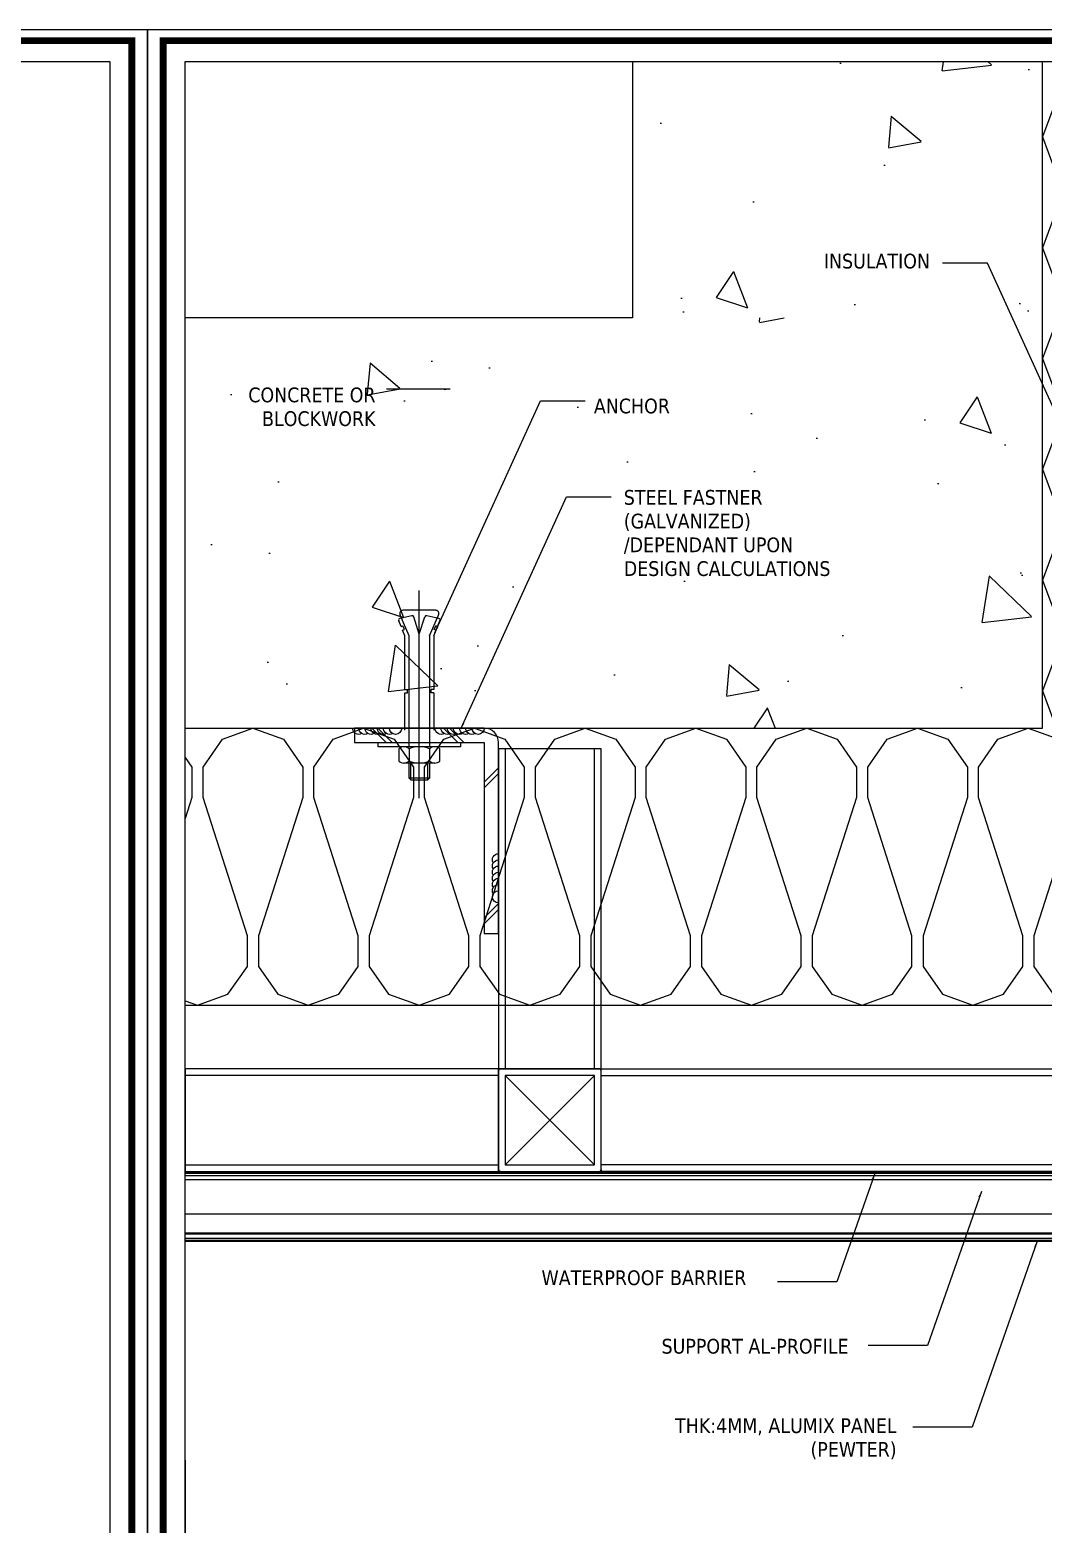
# Model space of a CAD drawing. Header units: millimetres. Extents: x 7297 to 60227, y -7497 to 19324.
# Drawn here: x 17521 to 18015, y 2849 to 3577 of the extents above; entities that cross this region are included whole.
import ezdxf

# ---------------------------------------------------------------- set-up
doc = ezdxf.new("R2010")
doc.units = ezdxf.units.MM
doc.linetypes.add('HIDDEN', pattern=[0.375, 0.25, -0.125])
doc.layers.add('NS_AL_PANEL', color=32, linetype='Continuous', lineweight=9)
for name, color, linetype in [('NS_BRACKET_NUTS', 1, 'Continuous'), ('NS_COL_L-GREY', 8, 'Continuous'), ('NS_COL_RED', 1, 'Continuous'), ('NS_CON', 8, 'Continuous'), ('NS_CON_LINE', 2, 'Continuous'), ('NS_DIM', 1, 'Continuous'), ('NS_FORM', 7, 'Continuous'), ('NS_FRAME', 253, 'Continuous'), ('NS_INSUL', 8, 'Continuous'), ('NS_PIPE_FRAME', 2, 'Continuous'), ('NS_TEXT', 2, 'Continuous'), ('NS_WATERPROOF', 150, 'Continuous'), ('NS_WELD', 1, 'Continuous')]:
    doc.layers.add(name, color=color, linetype=linetype)
doc.styles.add('Expo M', font='Expo M.ttf')
doc.dimstyles.new('DS2', dxfattribs={"dimscale": 2, "dimtxt": 1.8, "dimasz": 1.5, "dimexe": 1, "dimexo": 1, "dimgap": 0.5, "dimtad": 1, "dimtoh": 1, "dimdec": 1, "dimzin": 1, "dimdsep": 46, "dimtxsty": 'Expo M', "dimcen": 2, "dimadec": 1, "dimazin": 0, "dimtfac": 1, "dimtdec": 4, "dimtix": 1, "dimtmove": 1, "dimatfit": 3, "dimfxl": 1, "dimtolj": 1, "dimtzin": 1, "dimarcsym": 0})
doc.dimstyles.new('N-SPACE', dxfattribs={"dimscale": 4, "dimtxt": 1.8, "dimasz": 1.5, "dimexe": 1, "dimexo": 1, "dimgap": 1, "dimtad": 1, "dimtoh": 1, "dimdec": 1, "dimzin": 1, "dimdsep": 46, "dimtxsty": 'Expo M', "dimcen": 2, "dimclrd": 1, "dimclre": 1, "dimclrt": 2, "dimadec": 1, "dimazin": 0, "dimtfac": 1, "dimtdec": 1, "dimtix": 1, "dimtmove": 1, "dimatfit": 3, "dimfxl": 1, "dimtolj": 1, "dimtzin": 1, "dimarcsym": 0})

# ---------------------------------------------------------------- blocks, each defined once
blk = doc.blocks.new('A$C0843732F')
for centre, start in [((0, -3), 90), ((0, -6), 150), ((0, -9), 150), ((0, -12), 150), ((0, -15), 150), ((0, -18), 150), ((0, -21), 150)]:
    blk.add_arc(centre, 3, start, 270)
blk = doc.blocks.new('set anchor')
for p, q in [((0, -27.17), (0, 74.08)), ((-8.89, 56.51), (-10.05, 59.42)), ((-3.66, 61.83), (-9.46, 60.55)), ((-5, 52), (-9.41, 62.17)), ((7.88, 64.5), (-7.88, 64.5)), ((0, 52.83), (-2.69, 61.27)), ((0, 52.83), (2.69, 61.27)), ((9.46, 60.55), (3.66, 61.83)), ((5, 52), (9.41, 62.17)), ((8.89, 56.51), (10.05, 59.42)), ((-8.89, 56.51), (-7.98, 56.85)), ((-8.2, 54.79), (-7.29, 55.15)), ((-7.08, 52), (-8.2, 54.79)), ((-7.29, 55.15), (-7.98, 56.85)), ((-7.08, 25.83), (-7.08, 52)), ((-5, -2), (-5, 52)), ((5, 52), (5, -2)), ((7.08, 52), (8.2, 54.79)), ((7.08, 52), (7.08, 25.83)), ((7.29, 55.15), (7.98, 56.85)), ((8.2, 54.79), (7.29, 55.15)), ((8.89, 56.51), (7.98, 56.85)), ((-7.08, 25.83), (-5.83, 25.83)), ((-7.08, 6), (-7.08, 24.17)), ((-7.08, 24.17), (-5.83, 24.17)), ((-5.83, 24.17), (-5.83, 25.83)), ((7.08, 25.83), (5.83, 25.83)), ((5.83, 24.17), (5.83, 25.83)), ((7.08, 24.17), (5.83, 24.17)), ((7.08, 24.17), (7.08, 6)), ((-20, 0), (20, 0)), ((-20, -2), (-20, 0)), ((20, 0), (20, -2)), ((20, -2), (-20, -2)), ((7.5, -2), (-7.5, -2)), ((7.5, -2), (-7.5, -2)), ((-5, -3.01), (-5, -9)), ((5, -3.01), (5, -9)), ((7.5, -10), (-7.5, -10)), ((-5, -17.36), (-5, -10)), ((-4.17, -18.19), (-4.17, -10)), ((4.17, -18.19), (4.17, -9.99)), ((5, -9.99), (5, -17.36)), ((5, -17.36), (-5, -17.36)), ((-4.17, -18.19), (-5, -17.36)), ((-4.17, -18.19), (4.17, -18.19)), ((5, -17.36), (4.17, -18.19))]:
    blk.add_line(p, q)
blk.add_lwpolyline([(5, -3.01, 0.202073), (-5, -3.01, 0.404145), (-10, -3.01), (-10, -8.99, 0.404145), (-5, -8.99, 0.202073), (5, -8.99, 0.404145), (10, -8.99), (10, -3.01, 0.404145)], format="xyb", close=True)
for centre, radius, start, end in [((-9.28, 59.73), 0.833, 102.52881, 201.80141), ((-7.88, 62.83), 1.67, 90, 203.42869), ((-3.48, 61.02), 0.833, 17.65012, 102.52881), ((3.48, 61.02), 0.833, 77.47119, 162.34988), ((7.88, 62.83), 1.67, 336.57131, 90), ((9.28, 59.73), 0.833, 338.19859, 77.47119)]:
    blk.add_arc(centre, radius, start, end)
blk = doc.blocks.new('*D821')
at = {"layer": 'NS_DIM', "color": 1, "lineweight": -2, "transparency": 16777216}
for p, q in [((17596.66, 2879.85), (17596.66, 2805.22)), ((18264.64, 2879.85), (18264.64, 2805.22)), ((18258.64, 2809.22), (17602.66, 2809.22))]:
    blk.add_line(p, q, dxfattribs=at)
at = {"layer": 'NS_DIM', "color": 1, "transparency": 16777216}
for points in [[(17602.66, 2810.22), (17602.66, 2808.22), (17596.66, 2809.22)], [(18258.64, 2810.22), (18258.64, 2808.22), (18264.64, 2809.22)]]:
    blk.add_solid(points, dxfattribs=at)
at = {"layer": 'NS_DIM', "color": 2, "transparency": 16777216, "insert": (17930.65, 2817), "char_height": 7.2, "attachment_point": 5, "style": 'Expo M'}
blk.add_mtext('\\A1;MODULE DIM', dxfattribs=at)
blk = doc.blocks.new('AL-TEMPLATE')
at = {"color": 7, "ltscale": 2}
blk.add_lwpolyline([(1972.34, 1515.25), (1972.34, 921.25), (2812.34, 921.25), (2812.34, 1515.25)], close=True, dxfattribs=at)
at = {"color": 8, "const_width": 2.5}
blk.add_lwpolyline([(1976.34, 1509.45), (2808.34, 1509.45), (2808.34, 927.05), (1976.34, 927.05)], close=True, dxfattribs=at)
at = {"color": 9}
blk.add_lwpolyline([(1984.07, 1501.32), (2709.08, 1501.32), (2709.08, 935.18), (1984.07, 935.18)], close=True, dxfattribs=at)
blk = doc.blocks.new('*U98')
for p, q in [((1, 50), (0, 50)), ((0, 49), (0, 50)), ((0, 49), (0, 1)), ((49, 50), (1, 50)), ((3.2, 3.2), (46.8, 46.8)), ((46.8, 3.2), (3.2, 46.8)), ((49, 50), (50, 50)), ((50, 49), (50, 50)), ((50, 1), (50, 49)), ((0, 1), (0, 0)), ((1, 0), (0, 0)), ((50, 1), (50, 0)), ((1, 0), (49, 0)), ((49, 0), (50, 0))]:
    blk.add_line(p, q)
blk.add_lwpolyline([(3.2, 46.8), (3.2, 3.2), (46.8, 3.2), (46.8, 46.8)], close=True)
for centre, start, end in [((1, 49), 90, 180), ((49, 49), 0, 90), ((1, 1), 180, 270), ((49, 1), 270, 0)]:
    blk.add_arc(centre, 1, start, end)
blk = doc.blocks.new('*U184')
blk.add_lwpolyline([(0, 0), (50, 0), (50, 156), (0, 156)], close=True)
at = {"linetype": 'HIDDEN'}
blk.add_lwpolyline([(3.2, 0), (46.8, 0), (46.8, 156), (3.2, 156)], close=True, dxfattribs=at)
blk = doc.blocks.new('*U183')
blk.add_lwpolyline([(0, 0), (50, 0), (50, 152.73), (0, 152.73)], close=True)
at = {"linetype": 'HIDDEN'}
blk.add_lwpolyline([(3.2, 0), (46.8, 0), (46.8, 152.73), (3.2, 152.73)], close=True, dxfattribs=at)
blk = doc.blocks.new('*U182')
blk.add_lwpolyline([(0, 0), (50, 0), (50, 381.25), (0, 381.25)], close=True)
at = {"linetype": 'HIDDEN'}
blk.add_lwpolyline([(3.2, 0), (46.8, 0), (46.8, 381.25), (3.2, 381.25)], close=True, dxfattribs=at)

msp = doc.modelspace()

# ---------------------------------------------------------------- hatches: boundary and pattern name
at = {"layer": 'NS_CON'}
h = msp.add_hatch(dxfattribs=at)
h.set_pattern_fill('AR-CONC', color=256, angle=-90)
h.set_pattern_definition([(320, (28198.19, -113412.06), (-15.93909, -182.18467), [19.05, -209.55]), (265, (28198.19, -113412.06), (191.05685, 35.24342), [15.24, -167.64058]), (10.45144, (28196.86, -113427.24), (175.11775, -146.94125), [16.19, -178.09024]), (316.1842, (28249, -113412.06), (-42.04233, -271.07904), [28.575, -314.325]), (6.63556, (28245.49, -113434.65), (247.4261, -237.40413), [24.285, -267.1356]), (261.18415, (28249, -113412.06), (247.4261, -237.40413), [22.85997, -251.4597]), (291, (28236.29, -113437.46), (-102.2652, -151.6144), [19.05, -209.55]), (236, (28236.29, -113437.46), (184.18797, -61.80203), [15.24, -167.64]), (341.45144, (28227.77, -113450.1), (81.92277, -213.41642), [16.19, -178.08994]), (307.5, (28198.19, -113412.06), (84.55504, -3.088603), [0, -165.608, 0, -170.18, 0, -168.275]), (277.5, (28198.19, -113412.06), (100.180575, -66.81966), [0, -97.028, 0, -161.798, 0, -64.135]), (237.5, (28198.19, -113355.42), (-5.728744, -135.590595), [0, -63.5, 0, -198.12, 0, -262.89]), (227.5, (28198.19, -113330.02), (25.42649, -148.12918), [0, -82.55, 0, -131.572, 0, -186.69])])
h.paths.add_polyline_path([(17814.64, 3383), (17814.64, 3561.49), (18014.64, 3561.49), (18014.64, 3383)])
h = msp.add_hatch(dxfattribs=at)
h.set_pattern_fill('AR-CONC', color=256, angle=-90)
h.set_pattern_definition([(320, (27928.25, -113714.6), (-15.93909, -182.18467), [19.05, -209.55]), (265, (27928.25, -113714.6), (191.05685, 35.24342), [15.24, -167.64058]), (10.45144, (27926.92, -113729.78), (175.11775, -146.94125), [16.19, -178.09024]), (316.1842, (27979.05, -113714.6), (-42.04233, -271.07904), [28.575, -314.325]), (6.63556, (27975.55, -113737.2), (247.4261, -237.40413), [24.285, -267.1356]), (261.18415, (27979.05, -113714.6), (247.4261, -237.40413), [22.85997, -251.4597]), (291, (27966.35, -113740), (-102.2652, -151.6144), [19.05, -209.55]), (236, (27966.35, -113740), (184.18797, -61.80203), [15.24, -167.64]), (341.45144, (27957.83, -113752.63), (81.92277, -213.41642), [16.19, -178.08994]), (307.5, (27928.25, -113714.6), (84.55504, -3.088603), [0, -165.608, 0, -170.18, 0, -168.275]), (277.5, (27928.25, -113714.6), (100.180575, -66.81966), [0, -97.028, 0, -161.798, 0, -64.135]), (237.5, (27928.25, -113657.96), (-5.728744, -135.590595), [0, -63.5, 0, -198.12, 0, -262.89]), (227.5, (27928.25, -113632.56), (25.42649, -148.12918), [0, -82.55, 0, -131.572, 0, -186.69])])
h.paths.add_polyline_path([(17596.66, 3236.61), (17596.66, 3436.61), (18014.64, 3436.61), (18014.64, 3236.61)])

# ---------------------------------------------------------------- linework, layer by layer
at = {"layer": 'NS_AL_PANEL'}
for p, q in [((17596.66, 2990.61), (18264.64, 2990.61)), ((17596.66, 2990.11), (18264.64, 2990.11)), ((17596.66, 2987.11), (18264.64, 2987.11)), ((17596.66, 2986.61), (18264.64, 2986.61))]:
    msp.add_line(p, q, dxfattribs=at)
at = {"layer": 'NS_BRACKET_NUTS'}
msp.add_lwpolyline([(17742.39, 3136.61), (17749.39, 3136.61), (17749.39, 3229.61, 0.414214), (17742.39, 3236.61), (17679.14, 3236.61), (17679.14, 3229.61), (17742.39, 3229.61)], format="xyb", close=True, dxfattribs=at)
at = {"layer": 'NS_COL_L-GREY'}
for p, q in [((17596.66, 3018.61), (18150.64, 3018.61)), ((17596.66, 3016.61), (18150.64, 3016.61)), ((17596.66, 2999.95), (18150.64, 2999.95)), ((17596.66, 2988.11), (18150.64, 2988.11))]:
    msp.add_line(p, q, dxfattribs=at)
at = {"layer": 'NS_COL_RED', "ltscale": 8}
for p, q in [((17694.64, 3229.61), (17687.64, 3236.61)), ((17697.47, 3229.61), (17690.47, 3236.61)), ((17729.59, 3229.61), (17722.59, 3236.61)), ((17732.42, 3229.61), (17725.42, 3236.61)), ((17742.39, 3210.33), (17749.39, 3217.33)), ((17742.39, 3207.5), (17749.39, 3214.5)), ((17742.39, 3144.16), (17749.39, 3151.16)), ((17742.39, 3141.33), (17749.39, 3148.33))]:
    msp.add_line(p, q, dxfattribs=at)
at = {"layer": 'NS_CON_LINE'}
for points in [[(17814.64, 3561.49), (17814.64, 3436.61), (17596.66, 3436.61)], [(17596.66, 3236.61), (18014.64, 3236.61), (18014.64, 3561.49)]]:
    msp.add_lwpolyline(points, dxfattribs=at)
at = {"layer": 'NS_INSUL'}
for points in [[(17596.66, 3101.61), (18149.64, 3101.61), (18149.64, 3561.49)], [(18146.12, 3561.49), (18149.64, 3551.8), (18144.24, 3536.95), (18130.74, 3527.5), (18115.89, 3527.5), (18048.39, 3549.1), (18033.54, 3549.1), (18020.04, 3539.65), (18014.64, 3524.8), (18020.04, 3509.95), (18033.54, 3500.5), (18048.39, 3500.5), (18115.89, 3522.1), (18130.74, 3522.1), (18144.24, 3512.65), (18149.64, 3497.8)], [(18020.04, 3485.65), (18014.64, 3470.8), (18020.04, 3455.95)], [(18020.04, 3431.65), (18014.64, 3416.8), (18020.04, 3401.95)], [(18020.04, 3377.65), (18014.64, 3362.8), (18020.04, 3347.95)], [(18020.04, 3323.65), (18014.64, 3308.8), (18020.04, 3293.95)], [(18020.04, 3269.65), (18014.64, 3254.8), (18020.04, 3239.95)], [(17596.66, 3103.78), (17602.64, 3101.61), (17617.49, 3107.01), (17626.94, 3120.51), (17626.94, 3135.36), (17605.34, 3202.86), (17605.34, 3217.71), (17614.79, 3231.21), (17629.64, 3236.61), (17644.49, 3231.21), (17653.94, 3217.71), (17653.94, 3202.86), (17632.34, 3135.36), (17632.34, 3120.51), (17641.79, 3107.01), (17656.64, 3101.61), (17671.49, 3107.01), (17680.94, 3120.51), (17680.94, 3135.36), (17659.34, 3202.86), (17659.34, 3217.71), (17668.79, 3231.21), (17683.64, 3236.61), (17698.49, 3231.21), (17707.94, 3217.71), (17707.94, 3202.86), (17686.34, 3135.36), (17686.34, 3120.51), (17695.79, 3107.01), (17710.64, 3101.61), (17725.49, 3107.01), (17734.94, 3120.51), (17734.94, 3135.36), (17713.34, 3202.86), (17713.34, 3217.71), (17722.79, 3231.21), (17737.64, 3236.61), (17752.49, 3231.21), (17761.94, 3217.71), (17761.94, 3202.86), (17740.34, 3135.36), (17740.34, 3120.51), (17749.79, 3107.01), (17764.64, 3101.61), (17779.49, 3107.01), (17788.94, 3120.51), (17788.94, 3135.36), (17767.34, 3202.86), (17767.34, 3217.71), (17776.79, 3231.21), (17791.64, 3236.61), (17806.49, 3231.21), (17815.94, 3217.71), (17815.94, 3202.86), (17794.34, 3135.36), (17794.34, 3120.51), (17803.79, 3107.01), (17818.64, 3101.61), (17833.49, 3107.01), (17842.94, 3120.51), (17842.94, 3135.36), (17821.34, 3202.86), (17821.34, 3217.71), (17830.79, 3231.21), (17845.64, 3236.61), (17860.49, 3231.21), (17869.94, 3217.71), (17869.94, 3202.86), (17848.34, 3135.36)], [(17848.34, 3135.36), (17848.34, 3120.51), (17857.79, 3107.01), (17872.64, 3101.61), (17887.49, 3107.01), (17896.94, 3120.51), (17896.94, 3135.36), (17875.34, 3202.86), (17875.34, 3217.71), (17884.79, 3231.21), (17899.64, 3236.61), (17914.49, 3231.21), (17923.94, 3217.71), (17923.94, 3202.86), (17902.34, 3135.36), (17902.34, 3120.51), (17911.79, 3107.01), (17926.64, 3101.61), (17941.49, 3107.01), (17950.94, 3120.51), (17950.94, 3135.36), (17929.34, 3202.86), (17929.34, 3217.71), (17938.79, 3231.21), (17953.64, 3236.61), (17968.49, 3231.21), (17977.94, 3217.71), (17977.94, 3202.86), (17956.34, 3135.36), (17956.34, 3120.51), (17965.79, 3107.01), (17980.64, 3101.61), (17995.49, 3107.01), (18004.94, 3120.51), (18004.94, 3135.36), (17983.34, 3202.86), (17983.34, 3217.71), (17992.79, 3231.21), (18007.64, 3236.61), (18022.49, 3231.21)], [(17596.66, 3222.4), (17599.94, 3217.71), (17599.94, 3202.86), (17596.66, 3192.61)], [(17896.94, 3135.36), (17875.34, 3202.86)], [(18031.94, 3202.86), (18010.34, 3135.36), (18010.34, 3120.51), (18019.79, 3107.01)]]:
    msp.add_lwpolyline(points, dxfattribs=at)
at = {"layer": 'NS_WATERPROOF', "ltscale": 3}
for p, q in [((18231.64, 3020.11), (17596.66, 3020.11)), ((18231.64, 3019.61), (17596.66, 3019.61))]:
    msp.add_line(p, q, dxfattribs=at)

# ---------------------------------------------------------------- block references
at = {"layer": 'NS_BRACKET_NUTS'}
msp.add_blockref('set anchor', (17710.77, 3229.61), dxfattribs=at)
at = {"layer": 'NS_FORM', "xscale": 1.32, "yscale": 1.32, "zscale": 1.32, "rotation": 270}
for p in [(15578.14, 6180.47), (16362.22, 6180.47)]:
    msp.add_blockref('AL-TEMPLATE', p, dxfattribs=at)
at = {"layer": 'NS_FRAME'}
msp.add_blockref('*U184', (17749.39, 3070.61), dxfattribs=at)
at = {"layer": 'NS_FRAME', "rotation": 90}
msp.add_blockref('*U183', (17749.39, 3020.61), dxfattribs=at)
at = {"layer": 'NS_FRAME', "xscale": -1, "rotation": 270}
msp.add_blockref('*U182', (17799.39, 3020.61), dxfattribs=at)
at = {"layer": 'NS_PIPE_FRAME'}
msp.add_blockref('*U98', (17749.39, 3020.61), dxfattribs=at)
at = {"layer": 'NS_WELD', "extrusion": (0, 0, -1), "zscale": -1}
for p, rotation in [((-17702.23, 3236.61), 90.00000000000001), ((-17742.39, 3236.61), 90.00000000000001), ((-17749.39, 3151.43), 180)]:
    msp.add_blockref('A$C0843732F', p, dxfattribs=dict(at, rotation=rotation))

# ---------------------------------------------------------------- texts
at = {"layer": 'NS_TEXT', "char_height": 7.2, "line_spacing_factor": 0.963855}
for s, insert, width, attachment_point in [('\\pxqr;{\\fTahoma|b0|i0|c0|p34;INSULATION}', (17841.2, 3467.89), 118.4981, 1), ('\\pxqr;{\\fTahoma|b0|i0|c129|p34;CONCRETE OR BLOCKWORK}', (17587.53, 3383.77), 101.8813, 7), ('\\pxql;{\\fTahoma|b0|i0|c129|p34;ANCHOR}', (17897.66, 3389.93), 101.7894, 9), ('\\pxql;{\\fTahoma|b0|i0|c0|p34;STEEL \\fTahoma|b0|i0|c129|p34;FASTNER\\fTahoma|b0|i0|c0|p34;\\P(GALVANIZED)\\fTahoma|b0|i0|c129|p34;\\P/DEPENDANT UPON DESIGN CALCULATIONS}', (17810.45, 3352.73), 115.6898, 1), ('\\fTahoma;WATERPROOF BARRIER', (17770.34, 2972.37), 112.4594, 1), ('\\pxql;{\\fTahoma|b0|i0|c129|p34;SUPPORT AL-PROFILE}', (17828.86, 2939), 118.4981, 1), ('\\pxqr;{\\fTahoma|b0|i0|c0|p34;T\\fTahoma|b0|i0|c129|p34;HK:4MM,\\fTahoma|b0|i0|c0|p34; \\fTahoma|b0|i0|c129|p34;ALUMIX\\fTahoma|b0|i0|c0|p34; PANEL\\P(PEWTER)}', (17943.43, 2900.29), 136.0889, 3)]:
    msp.add_mtext(s, dxfattribs=dict(at, insert=insert, width=width, attachment_point=attachment_point))

# ---------------------------------------------------------------- dimensions: what is measured, and where the dimension line sits
at = {"layer": 'NS_DIM'}
dim = msp.add_linear_dim(base=(17596.66, 2809.22), p1=(18264.64, 2883.85), p2=(17596.66, 2883.85), text='MODULE DIM', dimstyle='N-SPACE', dxfattribs=at)
dim.commit()
dim.dimension.update_dxf_attribs({"geometry": '*D821', "text_midpoint": (17930.65, 2817)})

# ---------------------------------------------------------------- leaders
for points in [[(18039.16, 3350.2), (17987.67, 3463.26), (17965.86, 3463.26)], [(17725.86, 3401.86), (17716.54, 3401.86), (17694.74, 3401.86)], [(17718.32, 3283.17), (17769.81, 3396.24), (17791.62, 3396.24)], [(17731.01, 3236.28), (17782.5, 3349.34), (17804.31, 3349.34)], [(17932.79, 3019.61), (17914.35, 2966.85), (17885.36, 2966.85)], [(17984.75, 3010.82), (17958.51, 2935.75), (17929.53, 2935.75)], [(18011.94, 2986.61), (17980.26, 2895.96), (17951.27, 2895.96)]]:
    msp.add_leader(points, dimstyle='DS2', override={"dimgap": 0.5, "dimtad": 0}, dxfattribs=at)

doc.saveas('drawing.dxf')
